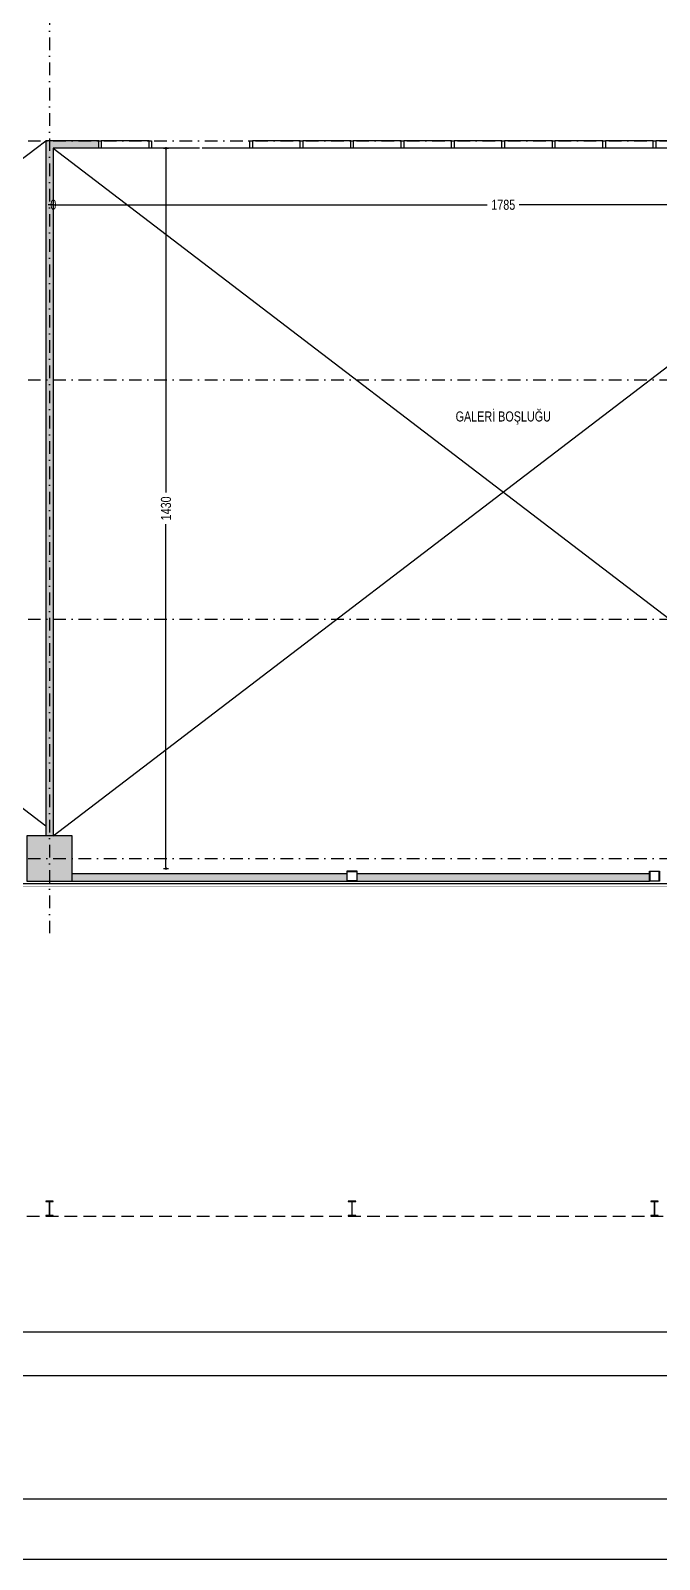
# Model space of a CAD drawing. Header units: centimetres. Extents: x 26569 to 160723, y -3143 to 14565.
# Drawn here: x 85603 to 86851, y 172 to 3207 of the extents above; entities that cross this region are included whole.
import ezdxf

# ---------------------------------------------------------------- set-up
doc = ezdxf.new("R2010")
doc.units = ezdxf.units.CM
doc.header["$LTSCALE"] = 100
doc.linetypes.add('DASHDOT2', pattern=[0.5, 0.25, -0.125, 0, -0.125])
doc.linetypes.add('HIDDEN2', pattern=[0.1875, 0.125, -0.0625])
for name, color, linetype in [('A-ANNO-DIMS', 187, 'Continuous'), ('A-ANNO-GRID', 155, 'DASHDOT2'), ('A-ANNO-TEXT', 50, 'Continuous'), ('A-ANNO-TTBL', 157, 'Continuous'), ('A-ELEV-01', 255, 'Continuous'), ('A-ELEV-04', 250, 'Continuous'), ('A-GLAZ-FRME', 12, 'Continuous'), ('A-GLAZ-FULL', 130, 'Continuous'), ('A-GLAZ-SILL', 8, 'Continuous'), ('A-WALL', 134, 'Continuous'), ('A-WALL-HTCH', 8, 'Continuous'), ('A-WALL-INSL', 249, 'Continuous'), ('A-WALL-PLST', 129, 'Continuous'), ('S-CONC', 5, 'Continuous'), ('S-HTCH', 8, 'Continuous'), ('S-STEL', 3, 'Continuous')]:
    doc.layers.add(name, color=color, linetype=linetype)
doc.styles.add('Fields_100', font='act_simplex.shx', dxfattribs={"width": 0.8, "height": 20})
doc.linetypes.add('BATTING', pattern='A,0.00254,-2.54,[134,ltypeshp.shx,S=2.54,R=0,X=-2.54,Y=0],-5.08,[134,ltypeshp.shx,S=2.54,R=180,X=2.54,Y=0],-2.54', length=10.16254)
doc.dimstyles.new('FIELDS_100', dxfattribs={"dimscale": 0, "dimtxt": 20, "dimasz": 5, "dimexe": 5, "dimexo": 5, "dimgap": 5, "dimtad": 0, "dimdec": 0, "dimzin": 0, "dimdsep": 46, "dimtxsty": 'Fields_100', "dimblk": 'DOT', "dimcen": 0.09, "dimclrt": 50, "dimadec": 0, "dimazin": 0, "dimtfac": 1, "dimtdec": 0, "dimtix": 1, "dimtofl": 0, "dimtmove": 1, "dimatfit": 3, "dimfxl": 5, "dimfxlon": 1, "dimtolj": 1, "dimtzin": 0, "dimarcsym": 0})

# ---------------------------------------------------------------- blocks, each defined once
blk = doc.blocks.new('_Dot')
at = {"color": 0, "linetype": 'ByBlock', "lineweight": -2}
blk.add_line((-0.5, 0), (-1, 0), dxfattribs=at)
at = {"color": 0, "linetype": 'ByBlock', "const_width": 0.5}
blk.add_lwpolyline([(-0.25, 0, 1), (0.25, 0, 1)], format="xyb", close=True, dxfattribs=at)
blk = doc.blocks.new('*D345')
at = {"layer": 'A-ANNO-DIMS', "color": 0, "lineweight": -2, "transparency": 16777216}
for p, q in [((85643.4, 2861.3), (85638.4, 2861.3)), ((85648.4, 2866.3), (85648.4, 2856.3)), ((85648.4, 2866.3), (85648.4, 2856.3)), ((85653.4, 2861.3), (85658.4, 2861.3))]:
    blk.add_line(p, q, dxfattribs=at)
at = {"layer": 'DEFPOINTS', "color": 0, "transparency": 16777216}
for p in [(85648.4, 2973.6), (85648.4, 2973.6), (85648.4, 2861.3)]:
    blk.add_point(p, dxfattribs=at)
at = {"layer": 'A-ANNO-DIMS', "color": 0, "lineweight": -2, "transparency": 16777216, "xscale": 5, "yscale": 5, "zscale": 5}
blk.add_blockref('_Dot', (85648.4, 2861.3), dxfattribs=at)
at = {"layer": 'A-ANNO-DIMS', "color": 0, "lineweight": -2, "transparency": 16777216, "xscale": 5, "yscale": 5, "zscale": 5, "rotation": 180}
blk.add_blockref('_Dot', (85648.4, 2861.3), dxfattribs=at)
at = {"layer": 'A-ANNO-DIMS', "color": 50, "transparency": 16777216, "insert": (85648.4, 2861.3), "char_height": 20, "attachment_point": 5, "style": 'Fields_100'}
blk.add_mtext('\\A1;0', dxfattribs=at)
blk = doc.blocks.new('*D322')
at = {"layer": 'A-ANNO-DIMS', "color": 0, "lineweight": -2, "transparency": 16777216}
for p, q in [((85648.4, 2866.3), (85648.4, 2856.3)), ((85653.4, 2861.3), (86509.2, 2861.3)), ((87428.4, 2861.3), (86572.5, 2861.3)), ((87433.4, 2866.3), (87433.4, 2856.3))]:
    blk.add_line(p, q, dxfattribs=at)
at = {"layer": 'DEFPOINTS', "color": 0, "transparency": 16777216}
for p in [(85648.4, 2973.6), (87433.4, 2973.6), (87433.4, 2861.3)]:
    blk.add_point(p, dxfattribs=at)
at = {"layer": 'A-ANNO-DIMS', "color": 0, "lineweight": -2, "transparency": 16777216, "xscale": 5, "yscale": 5, "zscale": 5, "rotation": 180}
blk.add_blockref('_Dot', (85648.4, 2861.3), dxfattribs=at)
at = {"layer": 'A-ANNO-DIMS', "color": 0, "lineweight": -2, "transparency": 16777216, "xscale": 5, "yscale": 5, "zscale": 5}
blk.add_blockref('_Dot', (87433.4, 2861.3), dxfattribs=at)
at = {"layer": 'A-ANNO-DIMS', "color": 50, "transparency": 16777216, "insert": (86540.9, 2861.3), "char_height": 20, "attachment_point": 5, "style": 'Fields_100'}
blk.add_mtext('\\A1;1785', dxfattribs=at)
blk = doc.blocks.new('*D102')
at = {"layer": 'A-ANNO-DIMS', "color": 0, "lineweight": -2, "transparency": 16777216}
for p, q in [((85866.9, 2973.6), (85876.9, 2973.6)), ((85871.9, 2968.6), (85871.9, 2290.3)), ((85871.9, 1548.6), (85871.9, 2227)), ((85866.9, 1543.6), (85876.9, 1543.6))]:
    blk.add_line(p, q, dxfattribs=at)
at = {"layer": 'DEFPOINTS', "color": 0, "transparency": 16777216}
for p in [(85648.4, 2973.6), (85871.9, 2973.6), (85648.4, 1543.6)]:
    blk.add_point(p, dxfattribs=at)
at = {"layer": 'A-ANNO-DIMS', "color": 0, "lineweight": -2, "transparency": 16777216, "xscale": 5, "yscale": 5, "zscale": 5}
for p, rotation in [((85871.9, 2973.6), 90), ((85871.9, 1543.6), 270)]:
    blk.add_blockref('_Dot', p, dxfattribs=dict(at, rotation=rotation))
at = {"layer": 'A-ANNO-DIMS', "color": 50, "transparency": 16777216, "insert": (85871.9, 2258.6), "char_height": 20, "attachment_point": 5, "rotation": 90, "style": 'Fields_100'}
blk.add_mtext('\\A1;1430', dxfattribs=at)
blk = doc.blocks.new('300')
blk.add_lwpolyline([(0, 0), (150, 0), (150, 10.7), (93.55, 10.7, -0.41421356), (78.55, 25.7), (78.55, 274.3, -0.41421356), (93.55, 289.3), (150, 289.3), (150, 300), (0, 300), (0, 289.3), (56.45, 289.3, -0.41421356), (71.45, 274.3), (71.45, 25.7, -0.41421356), (56.45, 10.7), (0, 10.7)], format="xyb", close=True)
blk = doc.blocks.new('*D883')
at = {"layer": 'A-ANNO-DIMS', "color": 0, "lineweight": -2, "transparency": 16777216}
for p, q in [((82085.9, 628), (82085.9, 618)), ((82090.9, 623), (84709.2, 623)), ((87390.9, 623), (84772.5, 623)), ((87395.9, 628), (87395.9, 618))]:
    blk.add_line(p, q, dxfattribs=at)
at = {"layer": 'DEFPOINTS', "color": 0, "transparency": 16777216}
for p in [(82085.9, 1518.6), (87395.9, 1518.6), (87395.9, 623)]:
    blk.add_point(p, dxfattribs=at)
at = {"layer": 'A-ANNO-DIMS', "color": 0, "lineweight": -2, "transparency": 16777216, "xscale": 5, "yscale": 5, "zscale": 5, "rotation": 180}
blk.add_blockref('_Dot', (82085.9, 623), dxfattribs=at)
at = {"layer": 'A-ANNO-DIMS', "color": 0, "lineweight": -2, "transparency": 16777216, "xscale": 5, "yscale": 5, "zscale": 5}
blk.add_blockref('_Dot', (87395.9, 623), dxfattribs=at)
at = {"layer": 'A-ANNO-DIMS', "color": 50, "transparency": 16777216, "insert": (84740.9, 623), "char_height": 20, "attachment_point": 5, "style": 'Fields_100'}
blk.add_mtext('\\A1;5310', dxfattribs=at)
blk = doc.blocks.new('*D898')
at = {"layer": 'A-ANNO-DIMS', "color": 0, "lineweight": -2, "transparency": 16777216}
for p, q in [((82033.4, 541.6), (82033.4, 531.6)), ((82038.4, 536.6), (84709.2, 536.6)), ((87443.4, 536.6), (84772.5, 536.6)), ((87448.4, 541.6), (87448.4, 531.6))]:
    blk.add_line(p, q, dxfattribs=at)
at = {"layer": 'DEFPOINTS', "color": 0, "transparency": 16777216}
for p in [(82033.4, 853.6), (87448.4, 853.6), (87448.4, 536.6)]:
    blk.add_point(p, dxfattribs=at)
at = {"layer": 'A-ANNO-DIMS', "color": 0, "lineweight": -2, "transparency": 16777216, "xscale": 5, "yscale": 5, "zscale": 5, "rotation": 180}
blk.add_blockref('_Dot', (82033.4, 536.6), dxfattribs=at)
at = {"layer": 'A-ANNO-DIMS', "color": 0, "lineweight": -2, "transparency": 16777216, "xscale": 5, "yscale": 5, "zscale": 5}
blk.add_blockref('_Dot', (87448.4, 536.6), dxfattribs=at)
at = {"layer": 'A-ANNO-DIMS', "color": 50, "transparency": 16777216, "insert": (84740.9, 536.6), "char_height": 20, "attachment_point": 5, "style": 'Fields_100'}
blk.add_mtext('\\A1;5415', dxfattribs=at)

msp = doc.modelspace()

# ---------------------------------------------------------------- hatches: boundary and pattern name
at = {"layer": 'A-WALL-HTCH'}
h = msp.add_hatch(dxfattribs=at)
h.set_pattern_fill('DASH', color=256)
h.set_pattern_definition([(0, (75105.6698, 54361.057), (3.175, 3.175), [3.175, -3.175])])
h.paths.add_polyline_path([(85738.36, 2988.62), (85633.36, 2988.62), (85633.36, 1608.62), (85648.36, 1608.62), (85648.36, 2973.62), (85738.36, 2973.62)])
h = msp.add_hatch(dxfattribs=at)
h.set_pattern_fill('DASH', color=256)
h.set_pattern_definition([(0, (-26357.4476, -0.018), (3.175, 3.175), [3.175, -3.175])])
h.paths.add_polyline_path([(86230.86, 1533.62), (85685.86, 1533.62), (85685.86, 1518.62), (86230.86, 1518.62)])
h = msp.add_hatch(dxfattribs=at)
h.set_pattern_fill('DASH', color=256)
h.set_pattern_definition([(0, (-25792.4476, -0.018), (3.175, 3.175), [3.175, -3.175])])
h.paths.add_polyline_path([(86830.86, 1533.62), (86250.86, 1533.62), (86250.86, 1518.62), (86830.86, 1518.62)])
at = {"layer": 'S-HTCH'}
h = msp.add_hatch(dxfattribs=at)
h.set_pattern_fill('ANSI33', color=256)
h.set_pattern_definition([(45, (74805.67, 5721.585), (-4.490128, 4.490128), []), (45, (74810.16, 5721.585), (-4.490128, 4.490128), [3.175, -1.5875])])
h.paths.add_polyline_path([(90995.86, 1518.62), (91085.86, 1518.62), (91085.86, 1608.62), (90995.86, 1608.62)])
h.paths.add_polyline_path([(90995.86, 7218.62), (91085.86, 7218.62), (91085.86, 7308.62), (90995.86, 7308.62)])
h.paths.add_polyline_path([(89195.86, 1518.62), (89285.86, 1518.62), (89285.86, 1608.62), (89195.86, 1608.62)])
h.paths.add_polyline_path([(85595.86, 1518.62), (85685.86, 1518.62), (85685.86, 1608.62), (85595.86, 1608.62)])
h.paths.add_polyline_path([(89195.86, 7218.62), (89285.86, 7218.62), (89285.86, 7308.62), (89195.86, 7308.62)])
h.paths.add_polyline_path([(85595.86, 7218.62), (85685.86, 7218.62), (85685.86, 7308.62), (85595.86, 7308.62)])
h.paths.add_polyline_path([(90995.86, 3418.62), (91085.86, 3418.62), (91085.86, 3508.62), (90995.86, 3508.62)])
h.paths.add_polyline_path([(90995.86, 5318.62), (91085.86, 5318.62), (91085.86, 5408.62), (90995.86, 5408.62)])
h.paths.add_polyline_path([(89195.86, 3418.62), (89285.86, 3418.62), (89285.86, 3508.62), (89195.86, 3508.62)])
h.paths.add_polyline_path([(85595.86, 3418.62), (85685.86, 3418.62), (85685.86, 3508.62), (85595.86, 3508.62)])
h.paths.add_polyline_path([(89195.86, 5318.62), (89285.86, 5318.62), (89285.86, 5408.62), (89195.86, 5408.62)])
h.paths.add_polyline_path([(85595.86, 5318.62), (85685.86, 5318.62), (85685.86, 5408.62), (85595.86, 5408.62)])
h.paths.add_polyline_path([(96395.86, 3418.62), (96485.86, 3418.62), (96485.86, 3508.62), (96395.86, 3508.62)])
h.paths.add_polyline_path([(96395.86, 5318.62), (96485.86, 5318.62), (96485.86, 5408.62), (96395.86, 5408.62)])
h.paths.add_polyline_path([(94595.86, 3418.62), (94685.86, 3418.62), (94685.86, 3508.62), (94595.86, 3508.62)])
h.paths.add_polyline_path([(94595.86, 5318.62), (94685.86, 5318.62), (94685.86, 5408.62), (94595.86, 5408.62)])
h.paths.add_polyline_path([(92795.86, 3418.62), (92885.86, 3418.62), (92885.86, 3508.62), (92795.86, 3508.62)])
h.paths.add_polyline_path([(92795.86, 5318.62), (92885.86, 5318.62), (92885.86, 5408.62), (92795.86, 5408.62)])
h.paths.add_polyline_path([(89095.86, 3418.62), (89185.86, 3418.62), (89185.86, 3508.62), (89095.86, 3508.62)])
h.paths.add_polyline_path([(89095.86, 5318.62), (89185.86, 5318.62), (89185.86, 5408.62), (89095.86, 5408.62)])
h.paths.add_polyline_path([(87395.86, 3418.62), (87485.86, 3418.62), (87485.86, 3508.62), (87395.86, 3508.62)])
h.paths.add_polyline_path([(87395.86, 5318.62), (87485.86, 5318.62), (87485.86, 5408.62), (87395.86, 5408.62)])
h.paths.add_polyline_path([(83795.86, 3418.62), (83885.86, 3418.62), (83885.86, 3508.62), (83795.86, 3508.62)])
h.paths.add_polyline_path([(83795.86, 5318.62), (83885.86, 5318.62), (83885.86, 5408.62), (83795.86, 5408.62)])
h.paths.add_polyline_path([(81995.86, 3418.62), (82085.86, 3418.62), (82085.86, 3508.62), (81995.86, 3508.62)])
h.paths.add_polyline_path([(81995.86, 5318.62), (82085.86, 5318.62), (82085.86, 5408.62), (81995.86, 5408.62)])
h.paths.add_polyline_path([(80195.86, 3418.62), (80285.86, 3418.62), (80285.86, 3508.62), (80195.86, 3508.62)])
h.paths.add_polyline_path([(80195.86, 5318.62), (80285.86, 5318.62), (80285.86, 5408.62), (80195.86, 5408.62)])
h.paths.add_polyline_path([(98195.86, 5318.62), (98285.86, 5318.62), (98285.86, 5408.62), (98195.86, 5408.62)])
h.paths.add_polyline_path([(98195.86, 3418.62), (98285.86, 3418.62), (98285.86, 3508.62), (98195.86, 3508.62)])
h.paths.add_polyline_path([(98195.86, 1518.62), (98285.86, 1518.62), (98285.86, 1608.62), (98195.86, 1608.62)])
h.paths.add_polyline_path([(96395.86, 1518.62), (96485.86, 1518.62), (96485.86, 1608.62), (96395.86, 1608.62)])
h.paths.add_polyline_path([(94595.86, 1518.62), (94685.86, 1518.62), (94685.86, 1608.62), (94595.86, 1608.62)])
h.paths.add_polyline_path([(92795.86, 1518.62), (92885.86, 1518.62), (92885.86, 1608.62), (92795.86, 1608.62)])
h.paths.add_polyline_path([(89095.86, 1518.62), (89185.86, 1518.62), (89185.86, 1608.62), (89095.86, 1608.62)])
h.paths.add_polyline_path([(87395.86, 1518.62), (87485.86, 1518.62), (87485.86, 1608.62), (87395.86, 1608.62)])
h.paths.add_polyline_path([(83795.86, 1518.62), (83885.86, 1518.62), (83885.86, 1608.62), (83795.86, 1608.62)])
h.paths.add_polyline_path([(81995.86, 1518.62), (82085.86, 1518.62), (82085.86, 1608.62), (81995.86, 1608.62)])
h.paths.add_polyline_path([(80195.86, 1518.62), (80285.86, 1518.62), (80285.86, 1608.62), (80195.86, 1608.62)])
h.paths.add_polyline_path([(98195.86, 7218.62), (98285.86, 7218.62), (98285.86, 7308.62), (98195.86, 7308.62)])
h.paths.add_polyline_path([(96395.86, 7218.62), (96485.86, 7218.62), (96485.86, 7308.62), (96395.86, 7308.62)])
h.paths.add_polyline_path([(94595.86, 7218.62), (94685.86, 7218.62), (94685.86, 7308.62), (94595.86, 7308.62)])
h.paths.add_polyline_path([(92795.86, 7218.62), (92885.86, 7218.62), (92885.86, 7308.62), (92795.86, 7308.62)])
h.paths.add_polyline_path([(89095.86, 7218.62), (89185.86, 7218.62), (89185.86, 7308.62), (89095.86, 7308.62)])
h.paths.add_polyline_path([(87395.86, 7218.62), (87485.86, 7218.62), (87485.86, 7308.62), (87395.86, 7308.62)])
h.paths.add_polyline_path([(83795.86, 7218.62), (83885.86, 7218.62), (83885.86, 7308.62), (83795.86, 7308.62)])
h.paths.add_polyline_path([(81995.86, 7218.62), (82085.86, 7218.62), (82085.86, 7308.62), (81995.86, 7308.62)])
h.paths.add_polyline_path([(80195.86, 7218.62), (80285.86, 7218.62), (80285.86, 7308.62), (80195.86, 7308.62)])

# ---------------------------------------------------------------- linework, layer by layer
at = {"layer": 'A-ANNO-GRID'}
for p, q in [((85640.86, 8203.62), (85640.86, 1408.62)), ((76981.01, 2988.62), (98785.86, 2988.62)), ((76981.01, 2513.62), (98785.86, 2513.62)), ((76981.01, 2038.62), (98785.86, 2038.62)), ((76981.01, 1563.62), (98785.86, 1563.62))]:
    msp.add_line(p, q, dxfattribs=at)
at = {"layer": 'A-ANNO-TTBL'}
for p, q in [((76081.02, 292.09), (153081.03, 292.14)), ((127081.02, 172.14), (76081.02, 172.11))]:
    msp.add_line(p, q, dxfattribs=at)
at = {"layer": 'A-ELEV-01', "linetype": 'HIDDEN2', "ltscale": 2, "elevation": 0}
msp.add_lwpolyline([(82033.36, 853.59), (87448.36, 853.59), (87448.36, 1508.59)], dxfattribs=at)
at = {"layer": 'A-ELEV-04'}
for p, q in [((83848.36, 1628.57), (85633.36, 2988.62)), ((83848.36, 2988.62), (85633.36, 1628.57)), ((85648.36, 1608.62), (87433.36, 2973.62)), ((85648.36, 2973.62), (87433.36, 1608.62))]:
    msp.add_line(p, q, dxfattribs=at)
at = {"layer": 'A-GLAZ-FRME'}
for points in [[(85743.36, 2973.59), (85738.36, 2973.59), (85738.36, 2988.59), (85743.36, 2988.59)], [(85843.36, 2973.59), (85838.36, 2973.59), (85838.36, 2988.59), (85843.36, 2988.59)], [(86043.36, 2973.59), (86038.36, 2973.59), (86038.36, 2988.59), (86043.36, 2988.59)], [(86143.36, 2973.59), (86138.36, 2973.59), (86138.36, 2988.59), (86143.36, 2988.59)], [(86243.36, 2973.59), (86238.36, 2973.59), (86238.36, 2988.59), (86243.36, 2988.59)], [(86343.36, 2973.59), (86338.36, 2973.59), (86338.36, 2988.59), (86343.36, 2988.59)], [(86443.36, 2973.59), (86438.36, 2973.59), (86438.36, 2988.59), (86443.36, 2988.59)], [(86543.36, 2973.59), (86538.36, 2973.59), (86538.36, 2988.59), (86543.36, 2988.59)], [(86643.36, 2973.59), (86638.36, 2973.59), (86638.36, 2988.59), (86643.36, 2988.59)], [(86743.36, 2973.59), (86738.36, 2973.59), (86738.36, 2988.59), (86743.36, 2988.59)], [(86843.36, 2973.59), (86838.36, 2973.59), (86838.36, 2988.59), (86843.36, 2988.59)]]:
    msp.add_lwpolyline(points, close=True, dxfattribs=at)
at = {"layer": 'A-GLAZ-FULL'}
for p, q in [((85838.36, 2988.59), (85743.36, 2988.59)), ((86138.36, 2988.59), (86043.36, 2988.59)), ((86238.36, 2988.59), (86143.36, 2988.59)), ((86338.36, 2988.59), (86243.36, 2988.59)), ((86438.36, 2988.59), (86343.36, 2988.59)), ((86538.36, 2988.59), (86443.36, 2988.59)), ((86638.36, 2988.59), (86543.36, 2988.59)), ((86738.36, 2988.59), (86643.36, 2988.59)), ((86838.36, 2988.59), (86743.36, 2988.59)), ((86938.36, 2988.59), (86843.36, 2988.59))]:
    msp.add_line(p, q, dxfattribs=at)
at = {"layer": 'A-GLAZ-SILL'}
for p, q in [((85838.36, 2973.62), (85743.36, 2973.62)), ((85938.36, 2973.62), (85843.36, 2973.62)), ((86038.36, 2973.62), (85943.36, 2973.62)), ((86138.36, 2973.62), (86043.36, 2973.62)), ((86238.36, 2973.62), (86143.36, 2973.62)), ((86338.36, 2973.62), (86243.36, 2973.62)), ((86438.36, 2973.62), (86343.36, 2973.62)), ((86538.36, 2973.62), (86443.36, 2973.62)), ((86638.36, 2973.62), (86543.36, 2973.62)), ((86738.36, 2973.62), (86643.36, 2973.62)), ((86838.36, 2973.62), (86743.36, 2973.62)), ((86938.36, 2973.62), (86843.36, 2973.62))]:
    msp.add_line(p, q, dxfattribs=at)
at = {"layer": 'A-WALL'}
for p, q in [((85685.86, 1533.62), (86230.86, 1533.62)), ((85685.86, 1518.62), (86230.86, 1518.62)), ((86250.86, 1533.62), (86830.86, 1533.62)), ((86250.86, 1518.62), (86830.86, 1518.62))]:
    msp.add_line(p, q, dxfattribs=at)
for points in [[(85738.36, 2988.62), (85633.36, 2988.62), (85633.36, 1608.62)], [(85738.36, 2973.62), (85738.36, 2988.62)], [(85738.36, 2973.62), (85648.36, 2973.62), (85648.36, 1608.62)]]:
    msp.add_lwpolyline(points, dxfattribs=at)
at = {"layer": 'A-WALL-INSL', "linetype": 'BATTING', "ltscale": 0.005, "elevation": 0}
msp.add_lwpolyline([(87395.86, 1513.59), (82085.86, 1513.62)], dxfattribs=at)
at = {"layer": 'A-WALL-PLST', "const_width": 0.3}
msp.add_lwpolyline([(82085.86, 1508.62), (87395.86, 1508.59), (87395.86, 1518.59)], dxfattribs=at)
at = {"layer": 'S-CONC'}
msp.add_lwpolyline([(85595.86, 1518.62), (85685.86, 1518.62), (85685.86, 1608.62), (85595.86, 1608.62)], close=True, dxfattribs=at)
at = {"layer": 'S-STEL'}
msp.add_lwpolyline([(86230.86, 1518.59), (86250.86, 1518.59), (86250.86, 1538.59), (86230.86, 1538.59)], close=True, dxfattribs=at)
at = {"layer": 'S-STEL', "elevation": 0}
for points in [[(86231.46, 1537.99), (86250.26, 1537.99), (86250.26, 1519.19), (86231.46, 1519.19)], [(86830.86, 1538.59), (86850.86, 1538.59), (86850.86, 1518.59), (86830.86, 1518.59)], [(86831.46, 1519.19), (86850.26, 1519.19), (86850.26, 1537.99), (86831.46, 1537.99)]]:
    msp.add_lwpolyline(points, close=True, dxfattribs=at)

# ---------------------------------------------------------------- block references
at = {"layer": 'S-STEL', "xscale": 0.1, "yscale": 0.1, "zscale": 0.1}
for p in [(85633.36, 853.59), (86233.36, 853.59), (86833.36, 853.59)]:
    msp.add_blockref('300', p, dxfattribs=at)

# ---------------------------------------------------------------- texts
at = {"layer": 'A-ANNO-TEXT', "insert": (86540.86, 2451.12), "char_height": 20, "attachment_point": 2, "style": 'Fields_100'}
msp.add_mtext_dynamic_manual_height_columns('GALERİ BOŞLUĞU', width=436.6649, gutter_width=100, heights=[0], dxfattribs=at)

# ---------------------------------------------------------------- dimensions: what is measured, and where the dimension line sits
at = {"layer": 'A-ANNO-DIMS'}
dim = msp.add_linear_dim(base=(85871.95, 2973.62), p1=(85648.36, 1543.62), p2=(85648.36, 2973.62), angle=90, dimstyle='FIELDS_100', override={"dimscale": 1}, dxfattribs=at)
dim.commit()
dim.dimension.update_dxf_attribs({"geometry": '*D102', "text_midpoint": (85871.95, 2258.62)})
for base, p1, p2, picture, middle in [((85648.35656433, 2861.33116126), (85648.35656433, 2973.61785125), (85648.35656433, 2973.61785125), '*D345', (85648.35656433, 2861.33116126)), ((87433.36, 2861.33), (85648.36, 2973.62), (87433.36, 2973.62), '*D322', (86540.86, 2861.33)), ((87395.86, 623), (82085.86, 1518.59), (87395.86, 1518.62), '*D883', (84740.86, 623)), ((87448.36, 536.57), (82033.36, 853.59), (87448.36, 853.59), '*D898', (84740.86, 536.57))]:
    dim = msp.add_linear_dim(base=base, p1=p1, p2=p2, dimstyle='FIELDS_100', override={"dimscale": 1}, dxfattribs=at)
    dim.commit()
    dim.dimension.update_dxf_attribs({"geometry": picture, "text_midpoint": middle})

doc.saveas('drawing.dxf')
